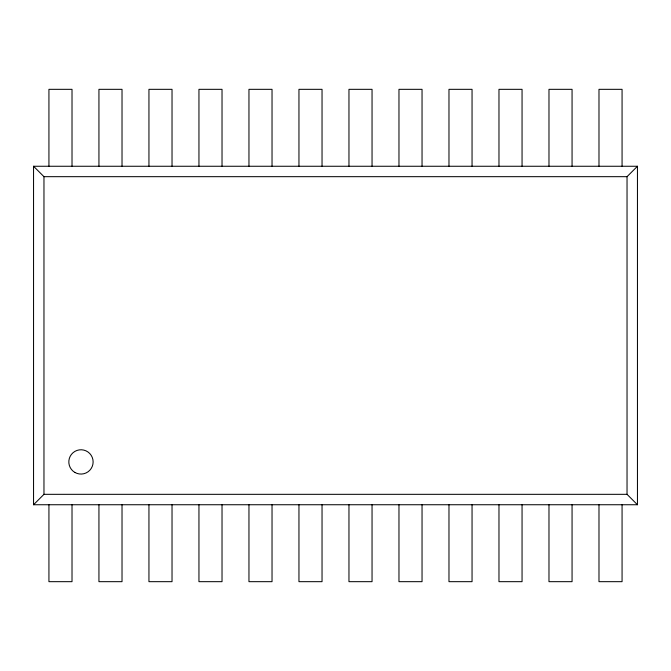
<?xml version="1.0" encoding="UTF-8"?>
<svg xmlns="http://www.w3.org/2000/svg" width="671" height="671" viewBox="0 0 671 671"><rect width="100%" height="100%" fill="white"/><g stroke="black" fill="none" stroke-linecap="round" stroke-linejoin="round"><path stroke-width="1.01" d="M33.55 504.743L43.967 494.326L627.033 494.326L637.45 504.743L637.45 166.257L33.55 166.257L33.55 504.743L637.45 504.743M33.55 166.257L43.967 176.674L627.033 176.674L637.45 166.257M627.033 176.674L627.033 494.326M622.067 166.257L622.067 89.327L598.985 89.327L598.985 166.257M622.067 504.743L622.067 581.673L598.985 581.673L598.985 504.743M572.061 166.257L572.061 89.327L548.979 89.327L548.979 166.257M572.061 504.743L572.061 581.673L548.979 581.673L548.979 504.743M522.055 166.257L522.055 89.327L498.972 89.327L498.972 166.257M522.055 504.743L522.055 581.673L498.972 581.673L498.972 504.743M472.048 166.257L472.048 89.327L448.974 89.327L448.974 166.257M472.048 504.743L472.048 581.673L448.974 581.673L448.974 504.743M422.042 166.257L422.042 89.327L398.968 89.327L398.968 166.257M422.042 504.743L422.042 581.673L398.968 581.673L398.968 504.743M372.044 166.257L372.044 89.327L348.962 89.327L348.962 166.257M372.044 504.743L372.044 581.673L348.962 581.673L348.962 504.743M322.038 166.257L322.038 89.327L298.956 89.327L298.956 166.257M322.038 504.743L322.038 581.673L298.956 581.673L298.956 504.743M272.032 166.257L272.032 89.327L248.958 89.327L248.958 166.257M272.032 504.743L272.032 581.673L248.958 581.673L248.958 504.743M222.026 166.257L222.026 89.327L198.951 89.327L198.951 166.257M222.026 504.743L222.026 581.673L198.951 581.673L198.951 504.743M172.028 166.257L172.028 89.327L148.945 89.327L148.945 166.257M172.028 504.743L172.028 581.673L148.945 581.673L148.945 504.743M122.021 166.257L122.021 89.327L98.939 89.327L98.939 166.257M122.021 504.743L122.021 581.673L98.939 581.673L98.939 504.743M72.015 166.257L72.015 89.327L48.933 89.327L48.933 166.257M72.015 504.743L72.015 581.673L48.933 581.673L48.933 504.743M43.967 176.674L43.967 494.326M74.9 472.443A12.153 12.153 0 0 0 93.126 461.916A12.153 12.153 0 0 0 74.9 451.39A12.153 12.153 0 0 0 74.9 472.443"/></g></svg>
